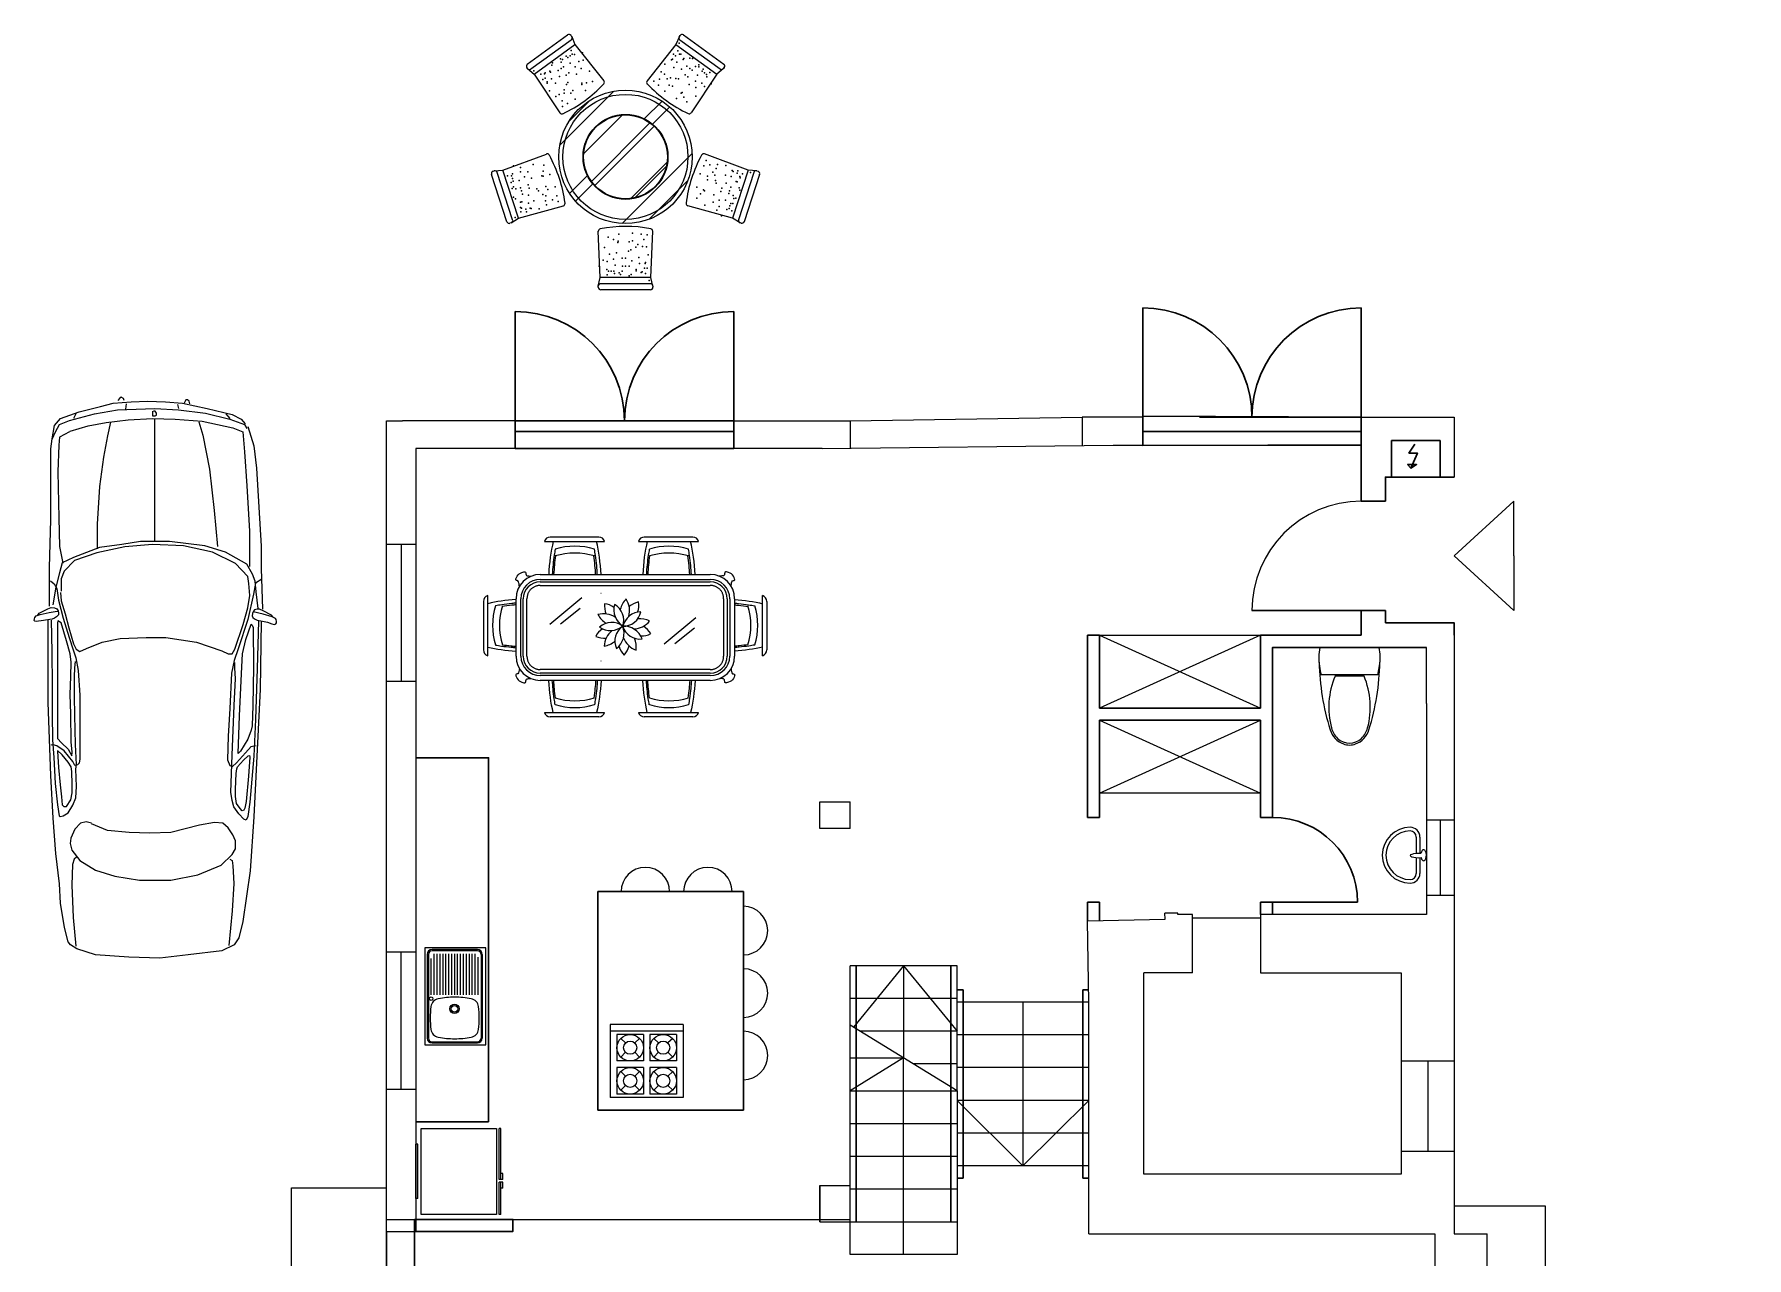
# Model space of a CAD drawing. Header units: millimetres. Extents: x -627 to 20370, y 1538 to 15679.
# Drawn here: x 1590 to 3001, y 7734 to 8742 of the extents above; entities that cross this region are included whole.
import ezdxf

# ---------------------------------------------------------------- set-up
doc = ezdxf.new("R2010")
doc.units = ezdxf.units.MM
doc.linetypes.add('ACAD_ISO03W100', pattern=[30, 12, -18])
doc.layers.add('blue', color=160, linetype='Continuous', lineweight=5)
doc.layers.add('new', color=3, linetype='Continuous', lineweight=30)
for name, color, linetype in [('F', 7, 'Continuous'), ('G', 4, 'Continuous'), ('Hidden', 5, 'Continuous'), ('LAYER2', 132, 'Continuous'), ('O', 4, 'Continuous'), ('家具', 7, 'Continuous')]:
    doc.layers.add(name, color=color, linetype=linetype)

# ---------------------------------------------------------------- blocks, each defined once
blk = doc.blocks.new('toilete')
at = {"linetype": 'Continuous'}
for p, q in [((24.5, 0), (-24.5, 0)), ((23.3, -22.5), (-23.3, -22.5)), ((-12, -23.5), (12, -23.5))]:
    blk.add_line(p, q, dxfattribs=at)
blk.add_lwpolyline([(23.3, -22.5), (24.5, -16.8), (25.2, -11.4), (25.2, -5.6), (24.5, 0)])
for start, end in [(170.5377, 187.7399), (187.7399, 195.822)]:
    blk.add_arc((26.2, -8.5), 51.5, start, end, dxfattribs=at)
for centre, radius, start, end in [((177.4, -7.8), 202.5, 181.2224, 197.2477), ((-177.4, -7.8), 202.5, 342.7523, 358.7776), ((49.8, -49.3), 66.9, 157.3737, 194.7786), ((-49.8, -49.3), 66.9, 345.2214, 22.6263), ((1.4, -62.5), 18.2, 197.2477, 249.5476), ((2.6, -61.7), 18.1, 194.7786, 226.8543), ((-1.4, -62.5), 18.2, 290.4524, 342.7523), ((-2.6, -61.7), 18.1, 313.1457, 345.2214), ((0, -64.5), 14.3, 226.8543, 313.1457), ((0, -66.1), 14.3, 249.5476, 290.4524)]:
    blk.add_arc(centre, radius, start, end)
blk = doc.blocks.new('Sulhan')
at = {"color": 6}
for p, q in [((0.21, 1.146), (0.706, 1.146)), ((0.658, 1.182), (0.258, 1.182)), ((0.985, 1.146), (1.481, 1.146)), ((1.433, 1.182), (1.033, 1.182)), ((0.176, 0.874), (1.577, 0.874)), ((0.176, 0.814), (1.577, 0.814)), ((0.676, 0.721), (0.678, 0.721)), ((-0.293, 0.652), (-0.293, 0.252)), ((-0.257, 0.204), (-0.257, 0.7)), ((-0.024, 0.201), (-0.024, 0.674)), ((0.036, 0.201), (0.036, 0.674)), ((1.717, 0.674), (1.717, 0.201)), ((1.777, 0.674), (1.777, 0.201)), ((2.007, 0.204), (2.007, 0.7)), ((2.043, 0.652), (2.043, 0.252)), ((0.676, 0.162), (0.678, 0.162)), ((1.577, 0.061), (0.176, 0.061)), ((1.577, 0.001), (0.176, 0.001)), ((0.21, -0.262), (0.706, -0.262)), ((0.985, -0.262), (1.481, -0.262)), ((0.658, -0.299), (0.258, -0.299)), ((1.433, -0.299), (1.033, -0.299))]:
    blk.add_line(p, q, dxfattribs=at)
at = {"color": 252}
for p, q in [((0.176, 0.834), (1.577, 0.834)), ((0.016, 0.201), (0.016, 0.674)), ((0.517, 0.681), (0.256, 0.463)), ((0.505, 0.595), (0.342, 0.466)), ((1.737, 0.674), (1.737, 0.201)), ((1.459, 0.518), (1.198, 0.301)), ((1.447, 0.432), (1.284, 0.304)), ((1.577, 0.041), (0.176, 0.041))]:
    blk.add_line(p, q, dxfattribs=at)
at = {"color": 252, "linetype": 'ACAD_ISO03W100'}
for p, q in [((0.176, 0.784), (1.577, 0.784)), ((0.066, 0.201), (0.066, 0.674)), ((1.687, 0.674), (1.687, 0.201)), ((1.577, 0.091), (0.176, 0.091))]:
    blk.add_line(p, q, dxfattribs=at)
at = {"color": 6}
for centre, radius, start, end in [((0.258, 1.132), 0.05, 90, 163.8086), ((0.658, 1.132), 0.05, 16.1914, 90), ((1.033, 1.132), 0.05, 90, 163.8086), ((1.433, 1.132), 0.05, 16.1914, 90), ((0.461, 0.564), 0.543, 72.7033, 107.2967), ((0.461, 0.508), 0.543, 72.7033, 107.2967), ((1.236, 0.564), 0.543, 72.7033, 107.2967), ((1.236, 0.508), 0.543, 72.7033, 107.2967), ((0.176, 0.674), 0.2, 90, 180), ((1.577, 0.674), 0.2, 0, 90), ((0.176, 0.674), 0.14, 90, 180), ((1.577, 0.674), 0.14, 0, 90), ((-0.243, 0.652), 0.05, 106.1914, 180), ((0.326, 0.455), 0.543, 162.7033, 197.2967), ((0.382, 0.455), 0.543, 162.7033, 197.2967), ((1.369, 0.455), 0.543, 342.7033, 17.2967), ((1.425, 0.455), 0.543, 342.7033, 17.2967), ((1.993, 0.652), 0.05, 0, 73.8086), ((-0.243, 0.252), 0.05, 180, 253.8086), ((0.176, 0.201), 0.2, 180, 270), ((0.176, 0.201), 0.14, 180, 270), ((1.577, 0.201), 0.14, 270, 0), ((1.577, 0.201), 0.2, 270, 0), ((1.993, 0.252), 0.05, 286.1914, 0), ((0.258, -0.249), 0.05, 196.1914, 270), ((0.461, 0.376), 0.543, 252.7033, 287.2967), ((0.461, 0.32), 0.543, 252.7033, 287.2967), ((0.658, -0.249), 0.05, 270, 343.8086), ((1.033, -0.249), 0.05, 196.1914, 270), ((1.236, 0.376), 0.543, 252.7033, 287.2967), ((1.236, 0.32), 0.543, 252.7033, 287.2967), ((1.433, -0.249), 0.05, 270, 343.8086)]:
    blk.add_arc(centre, radius, start, end, dxfattribs=at)
at = {"color": 252}
for centre, start, end in [((0.176, 0.674), 90, 180), ((1.577, 0.674), 0, 90), ((0.176, 0.201), 180, 270), ((1.577, 0.201), 270, 0)]:
    blk.add_arc(centre, 0.16, start, end, dxfattribs=at)
at = {"color": 252, "linetype": 'ACAD_ISO03W100'}
for centre, start, end in [((0.176, 0.674), 90, 180), ((1.577, 0.674), 0, 90), ((0.176, 0.201), 180, 270), ((1.577, 0.201), 270, 0)]:
    blk.add_arc(centre, 0.11, start, end, dxfattribs=at)
at = {"color": 0, "linetype": 'ByBlock'}
for centre, radius, start, end in [((0.938, 0.622), 0.233, 177.2105, 198.3514), ((0.691, 0.489), 0.145, 50.5086, 84.2476), ((0.941, 0.583), 0.159, 163.7761, 237.5159), ((0.717, 0.498), 0.147, 340.0447, 61.2473), ((1.018, 0.542), 0.188, 136.1301, 166.4931), ((0.86, 0.595), 0.147, 268.0447, 349.2473), ((1.01, 0.408), 0.159, 91.7761, 165.5159), ((0.739, 0.576), 0.173, 344.1324, 33.6013), ((1.046, 0.423), 0.233, 105.2105, 126.3514), ((0.843, 0.617), 0.145, 338.5086, 12.2476), ((0.766, 0.304), 0.145, 122.5086, 156.2476), ((0.698, 0.377), 0.173, 56.1324, 105.6013), ((0.817, 0.632), 0.188, 208.1301, 238.4931), ((0.765, 0.332), 0.147, 52.0447, 133.2473), ((0.754, 0.571), 0.159, 235.7761, 309.5159), ((0.938, 0.326), 0.147, 124.0447, 205.2473), ((0.707, 0.39), 0.159, 307.7761, 21.5159), ((0.865, 0.289), 0.159, 19.7761, 93.5159), ((0.997, 0.489), 0.147, 196.0447, 277.2473), ((0.941, 0.598), 0.173, 272.1324, 321.6013), ((0.995, 0.322), 0.188, 64.1301, 94.4931), ((0.891, 0.259), 0.233, 33.2105, 54.3514), ((0.716, 0.581), 0.233, 249.2105, 270.3514), ((0.875, 0.276), 0.173, 128.1324, 177.6013), ((0.669, 0.468), 0.188, 280.1301, 310.4932), ((1.025, 0.413), 0.173, 200.1324, 249.6013), ((0.686, 0.356), 0.233, 321.2105, 342.3514), ((0.779, 0.277), 0.188, 352.1301, 22.4932), ((1.013, 0.512), 0.145, 266.5086, 300.2476), ((0.965, 0.318), 0.145, 194.5086, 228.2476)]:
    blk.add_arc(centre, radius, start, end, dxfattribs=at)
at = {"color": 6}
for centre, major_axis, start_param, end_param in [((0.461, 0.783), (0, -0.632), 4.099527, 4.56758), ((0.461, 0.783), (0, -0.632), 7.99879, 8.466844), ((1.236, 0.783), (0, -0.632), 4.099527, 4.56758), ((1.236, 0.783), (0, -0.632), 7.99879, 8.466844), ((0.107, 0.455), (0.632, 0), 8.062748, 8.466844), ((0.107, 0.455), (0.632, 0), 4.099527, 4.503623)]:
    blk.add_ellipse(centre, major_axis=major_axis, ratio=0.345133, start_param=start_param, end_param=end_param, dxfattribs=at)
at = {"color": 6, "extrusion": (0, 0, -1)}
for centre, major_axis, start_param, end_param in [((1.644, 0.455), (0.632, 0), 4.923784, 5.325251), ((1.644, 0.455), (0.632, 0), 0.957934, 1.359402), ((0.461, 0.101), (0, 0.632), 4.099527, 4.553045), ((0.461, 0.101), (0, 0.632), 1.730141, 2.183659), ((1.236, 0.101), (0, 0.632), 4.099527, 4.553045), ((1.236, 0.101), (0, 0.632), 1.730141, 2.183659)]:
    blk.add_ellipse(centre, major_axis=major_axis, ratio=0.345133, start_param=start_param, end_param=end_param, dxfattribs=at)
at = {"color": 6}
for points, knots in [([(0.299, 1.082), (0.296, 1.066), (0.293, 1.05), (0.287, 1.008), (0.284, 0.981), (0.278, 0.928), (0.276, 0.901), (0.275, 0.874)], [4.2084563, 4.2084563, 4.2084563, 4.2084563, 4.2962292, 4.2962292, 4.433179, 4.433179, 4.5651263, 4.5651263, 4.5651263, 4.5651263]), ([(0.301, 1.027), (0.298, 1.003), (0.295, 0.979), (0.29, 0.928), (0.288, 0.901), (0.286, 0.874)], [4.3081151, 4.3081151, 4.3081151, 4.3081151, 4.433179, 4.433179, 4.5651263, 4.5651263, 4.5651263, 4.5651263]), ([(0.632, 0.874), (0.631, 0.899), (0.629, 0.923), (0.624, 0.975), (0.621, 1.002), (0.617, 1.028)], [8.0012444, 8.0012444, 8.0012444, 8.0012444, 8.1227425, 8.1227425, 8.2598231, 8.2598231, 8.2598231, 8.2598231]), ([(0.646, 0.874), (0.645, 0.899), (0.643, 0.923), (0.638, 0.976), (0.635, 1.004), (0.628, 1.049), (0.625, 1.066), (0.622, 1.082)], [8.0012444, 8.0012444, 8.0012444, 8.0012444, 8.1227425, 8.1227425, 8.2664644, 8.2664644, 8.3579144, 8.3579144, 8.3579144, 8.3579144]), ([(1.074, 1.082), (1.071, 1.066), (1.069, 1.05), (1.062, 1.008), (1.059, 0.981), (1.053, 0.928), (1.051, 0.901), (1.05, 0.874)], [4.2084563, 4.2084563, 4.2084563, 4.2084563, 4.2962292, 4.2962292, 4.433179, 4.433179, 4.5651263, 4.5651263, 4.5651263, 4.5651263]), ([(1.076, 1.027), (1.073, 1.003), (1.07, 0.979), (1.065, 0.928), (1.063, 0.901), (1.061, 0.874)], [4.3081151, 4.3081151, 4.3081151, 4.3081151, 4.433179, 4.433179, 4.5651263, 4.5651263, 4.5651263, 4.5651263]), ([(1.407, 0.874), (1.406, 0.899), (1.404, 0.923), (1.4, 0.975), (1.396, 1.002), (1.392, 1.028)], [8.0012444, 8.0012444, 8.0012444, 8.0012444, 8.1227425, 8.1227425, 8.2598231, 8.2598231, 8.2598231, 8.2598231]), ([(1.421, 0.874), (1.42, 0.899), (1.418, 0.923), (1.413, 0.976), (1.41, 1.004), (1.403, 1.049), (1.4, 1.066), (1.397, 1.082)], [8.0012444, 8.0012444, 8.0012444, 8.0012444, 8.1227425, 8.1227425, 8.2664644, 8.2664644, 8.3579144, 8.3579144, 8.3579144, 8.3579144]), ([(0.004, 0.776), (0.003, 0.785), (0.001, 0.8), (-0.004, 0.824), (-0.034, 0.822), (-0.012, 0.872), (0.012, 0.887), (0.056, 0.901), (0.057, 0.879), (0.062, 0.861), (0.084, 0.862), (0.097, 0.861), (0.102, 0.86)], [25.854151, 25.854151, 25.854151, 25.854151, 52.771329, 71.894905, 86.117928, 121.954734, 172.04851, 202.476174, 216.691855, 230.01003, 254.635643, 269.112988, 269.112988, 269.112988, 269.112988]), ([(1.748, 0.777), (1.749, 0.785), (1.751, 0.801), (1.756, 0.824), (1.786, 0.822), (1.764, 0.872), (1.74, 0.887), (1.696, 0.901), (1.695, 0.879), (1.69, 0.861), (1.668, 0.862), (1.655, 0.861), (1.65, 0.86)], [26.596612, 26.596612, 26.596612, 26.596612, 52.771329, 71.894905, 86.117928, 121.954734, 172.04851, 202.476174, 216.691855, 230.01003, 254.635643, 268.767944, 268.767944, 268.767944, 268.767944]), ([(-0.024, 0.638), (-0.035, 0.637), (-0.047, 0.636), (-0.087, 0.632), (-0.115, 0.629), (-0.159, 0.622), (-0.176, 0.619), (-0.193, 0.616)], [8.0663515, 8.0663515, 8.0663515, 8.0663515, 8.1227425, 8.1227425, 8.2664644, 8.2664644, 8.3579144, 8.3579144, 8.3579144, 8.3579144]), ([(-0.024, 0.624), (-0.035, 0.623), (-0.047, 0.622), (-0.085, 0.618), (-0.112, 0.615), (-0.138, 0.611)], [8.0663515, 8.0663515, 8.0663515, 8.0663515, 8.1227425, 8.1227425, 8.2598231, 8.2598231, 8.2598231, 8.2598231]), ([(1.777, 0.638), (1.787, 0.637), (1.798, 0.636), (1.838, 0.632), (1.866, 0.629), (1.91, 0.622), (1.927, 0.619), (1.943, 0.616)], [8.0690291, 8.0690291, 8.0690291, 8.0690291, 8.1227425, 8.1227425, 8.2664644, 8.2664644, 8.3579144, 8.3579144, 8.3579144, 8.3579144]), ([(1.777, 0.624), (1.787, 0.623), (1.798, 0.622), (1.836, 0.618), (1.863, 0.615), (1.889, 0.611)], [8.0690291, 8.0690291, 8.0690291, 8.0690291, 8.1227425, 8.1227425, 8.2598231, 8.2598231, 8.2598231, 8.2598231]), ([(-0.193, 0.293), (-0.177, 0.29), (-0.161, 0.287), (-0.118, 0.281), (-0.091, 0.278), (-0.051, 0.274), (-0.038, 0.272), (-0.024, 0.271)], [4.2084563, 4.2084563, 4.2084563, 4.2084563, 4.2962292, 4.2962292, 4.433179, 4.433179, 4.5000191, 4.5000191, 4.5000191, 4.5000191]), ([(-0.137, 0.295), (-0.114, 0.292), (-0.089, 0.289), (-0.051, 0.285), (-0.038, 0.284), (-0.024, 0.283)], [4.3081151, 4.3081151, 4.3081151, 4.3081151, 4.433179, 4.433179, 4.5000191, 4.5000191, 4.5000191, 4.5000191]), ([(1.888, 0.295), (1.864, 0.292), (1.84, 0.289), (1.802, 0.285), (1.789, 0.284), (1.777, 0.283)], [4.3081151, 4.3081151, 4.3081151, 4.3081151, 4.433179, 4.433179, 4.4973415, 4.4973415, 4.4973415, 4.4973415]), ([(1.943, 0.293), (1.928, 0.29), (1.911, 0.287), (1.869, 0.281), (1.842, 0.278), (1.802, 0.274), (1.789, 0.272), (1.777, 0.272)], [4.2084563, 4.2084563, 4.2084563, 4.2084563, 4.2962292, 4.2962292, 4.433179, 4.433179, 4.4973415, 4.4973415, 4.4973415, 4.4973415]), ([(0.004, 0.099), (0.003, 0.091), (0.001, 0.076), (-0.004, 0.054), (-0.034, 0.056), (-0.012, 0.005), (0.012, -0.01), (0.056, -0.024), (0.057, -0.001), (0.062, 0.017), (0.082, 0.015), (0.093, 0.017), (0.097, 0.017)], [28.55667, 28.55667, 28.55667, 28.55667, 52.771329, 71.894905, 86.117928, 121.954734, 172.04851, 202.476174, 216.691855, 230.01003, 254.635643, 263.792895, 263.792895, 263.792895, 263.792895]), ([(0.299, -0.199), (0.296, -0.183), (0.293, -0.166), (0.287, -0.124), (0.284, -0.097), (0.279, -0.047), (0.277, -0.023), (0.275, 0.001)], [4.2084563, 4.2084563, 4.2084563, 4.2084563, 4.2962292, 4.2962292, 4.433179, 4.433179, 4.5503345, 4.5503345, 4.5503345, 4.5503345]), ([(0.301, -0.143), (0.298, -0.119), (0.295, -0.095), (0.29, -0.047), (0.288, -0.023), (0.287, 0.001)], [4.3081151, 4.3081151, 4.3081151, 4.3081151, 4.433179, 4.433179, 4.5503345, 4.5503345, 4.5503345, 4.5503345]), ([(0.632, 0.001), (0.631, -0.021), (0.629, -0.043), (0.624, -0.091), (0.621, -0.118), (0.617, -0.144)], [8.0160361, 8.0160361, 8.0160361, 8.0160361, 8.1227425, 8.1227425, 8.2598231, 8.2598231, 8.2598231, 8.2598231]), ([(0.646, 0.001), (0.645, -0.021), (0.643, -0.043), (0.638, -0.093), (0.635, -0.121), (0.628, -0.165), (0.625, -0.182), (0.622, -0.199)], [8.0160361, 8.0160361, 8.0160361, 8.0160361, 8.1227425, 8.1227425, 8.2664644, 8.2664644, 8.3579144, 8.3579144, 8.3579144, 8.3579144]), ([(1.074, -0.199), (1.071, -0.183), (1.069, -0.166), (1.062, -0.124), (1.059, -0.097), (1.054, -0.047), (1.052, -0.023), (1.051, 0.001)], [4.2084563, 4.2084563, 4.2084563, 4.2084563, 4.2962292, 4.2962292, 4.433179, 4.433179, 4.5503345, 4.5503345, 4.5503345, 4.5503345]), ([(1.076, -0.143), (1.073, -0.119), (1.07, -0.095), (1.065, -0.047), (1.063, -0.023), (1.062, 0.001)], [4.3081151, 4.3081151, 4.3081151, 4.3081151, 4.433179, 4.433179, 4.5503345, 4.5503345, 4.5503345, 4.5503345]), ([(1.407, 0.001), (1.406, -0.021), (1.404, -0.043), (1.4, -0.091), (1.396, -0.118), (1.392, -0.144)], [8.0160361, 8.0160361, 8.0160361, 8.0160361, 8.1227425, 8.1227425, 8.2598231, 8.2598231, 8.2598231, 8.2598231]), ([(1.421, 0.001), (1.42, -0.021), (1.418, -0.043), (1.413, -0.093), (1.41, -0.121), (1.403, -0.165), (1.4, -0.182), (1.397, -0.199)], [8.0160361, 8.0160361, 8.0160361, 8.0160361, 8.1227425, 8.1227425, 8.2664644, 8.2664644, 8.3579144, 8.3579144, 8.3579144, 8.3579144]), ([(1.748, 0.099), (1.749, 0.091), (1.751, 0.076), (1.756, 0.054), (1.786, 0.056), (1.764, 0.005), (1.74, -0.01), (1.696, -0.024), (1.695, -0.001), (1.69, 0.017), (1.671, 0.015), (1.659, 0.017), (1.656, 0.017)], [29.290825, 29.290825, 29.290825, 29.290825, 52.771329, 71.894905, 86.117928, 121.954734, 172.04851, 202.476174, 216.691855, 230.01003, 254.635643, 263.419397, 263.419397, 263.419397, 263.419397])]:
    blk.add_open_spline(points, degree=3, knots=knots, dxfattribs=at)
blk = doc.blocks.new('sulhan1')
for p in [(-0.346, 0.848), (-0.6, 0.747), (-0.592, 0.767), (-0.527, 0.8), (-0.522, 0.771), (-0.522, 0.721), (-0.502, 0.735), (-0.482, 0.822), (-0.449, 0.823), (-0.448, 0.763), (-0.431, 0.837), (-0.342, 0.788), (0.396, 0.797), (0.407, 0.728), (0.454, 0.838), (0.483, 0.795), (0.514, 0.739), (0.538, 0.721), (0.539, 0.804), (0.558, 0.707), (0.561, 0.803), (0.585, 0.737), (0.612, 0.751), (0.647, 0.714), (-0.659, 0.676), (-0.638, 0.609), (-0.609, 0.691), (-0.569, 0.598), (-0.546, 0.704), (-0.482, 0.666), (-0.482, 0.666), (-0.477, 0.587), (-0.468, 0.604), (-0.459, 0.683), (-0.353, 0.599), (-0.351, 0.589), (-0.312, 0.601), (0.329, 0.672), (0.368, 0.584), (0.379, 0.643), (0.396, 0.575), (0.424, 0.637), (0.444, 0.634), (0.499, 0.667), (0.499, 0.667), (0.522, 0.65), (0.602, 0.664), (0.658, 0.684), (0.658, 0.571), (0.676, 0.671), (0.713, 0.594), (-0.539, 0.507), (-0.497, 0.545), (-0.443, 0.517), (-0.427, 0.54), (-0.406, 0.466), (-0.321, 0.539), (0.332, 0.533), (0.428, 0.474), (0.466, 0.518), (0.475, 0.523), (0.489, 0.485), (-0.916, -0.081), (-0.858, -0.096), (-0.67, -0.125), (0.754, -0.103), (0.894, -0.128), (-0.933, -0.218), (-0.931, -0.165), (-0.926, -0.268), (-0.924, -0.187), (-0.896, -0.272), (-0.867, -0.204), (-0.857, -0.264), (-0.794, -0.239), (-0.785, -0.266), (-0.785, -0.266), (-0.722, -0.272), (-0.681, -0.165), (-0.671, -0.166), (-0.648, -0.253), (-0.631, -0.276), (-0.614, -0.152), (-0.571, -0.256), (0.597, -0.258), (0.623, -0.149), (0.651, -0.28), (0.683, -0.168), (0.683, -0.196), (0.743, -0.159), (0.751, -0.204), (0.754, -0.224), (0.802, -0.266), (0.802, -0.266), (0.832, -0.16), (0.875, -0.259), (0.919, -0.212), (0.945, -0.263), (0.951, -0.17), (-0.915, -0.34), (-0.898, -0.353), (-0.849, -0.287), (-0.847, -0.379), (-0.84, -0.315), (-0.747, -0.37), (-0.708, -0.287), (-0.674, -0.318), (-0.651, -0.37), (0.626, -0.313), (0.658, -0.288), (0.793, -0.294), (0.832, -0.365), (0.859, -0.31), (0.866, -0.287), (0.868, -0.412), (0.893, -0.392), (0.896, -0.327), (0.917, -0.348), (0.951, -0.283), (-0.849, -0.432), (-0.778, -0.432), (0.761, -0.447), (0.799, -0.493), (0.861, -0.434), (-0.09, -0.69), (-0.052, -0.704), (-0.047, -0.645), (0.065, -0.636), (0.065, -0.699), (-0.056, -0.713), (-0.02, -0.843), (0.009, -0.843), (0.009, -0.843), (0.034, -0.784), (0.038, -0.708), (0.052, -0.775), (0.092, -0.753), (0.119, -0.838), (0.149, -0.747), (-0.208, -0.91), (-0.176, -0.859), (-0.133, -0.951), (-0.11, -0.951), (-0.083, -0.969), (-0.076, -0.901), (-0.034, -0.978), (-0.02, -0.951), (-0.016, -0.91), (0.009, -0.91), (0.038, -0.91), (0.056, -0.978), (0.097, -0.937), (0.146, -0.955), (0.169, -0.888), (0.038, -0.989)]:
    blk.add_point(p)
at = {"layer": 'F'}
for p, q in [((-0.801, 0.757), (-0.469, 0.998)), ((-0.441, 0.993), (-0.435, 0.985)), ((0.452, 0.985), (0.458, 0.993)), ((0.486, 0.998), (0.818, 0.757)), ((-0.771, 0.716), (-0.44, 0.957)), ((-0.745, 0.674), (-0.408, 0.919)), ((-0.435, 0.985), (-0.408, 0.919)), ((-0.408, 0.919), (-0.17, 0.619)), ((0.424, 0.919), (0.187, 0.618)), ((0.452, 0.985), (0.424, 0.919)), ((0.424, 0.919), (0.762, 0.674)), ((0.457, 0.957), (0.788, 0.716)), ((-0.799, 0.721), (-0.805, 0.729)), ((-0.799, 0.721), (-0.745, 0.674)), ((0.816, 0.721), (0.762, 0.674)), ((0.822, 0.729), (0.816, 0.721)), ((-0.745, 0.674), (-0.533, 0.355)), ((0.762, 0.674), (0.55, 0.356)), ((-1.002, -0.118), (-0.644, 0.015)), ((1.019, -0.117), (0.66, 0.016)), ((-1.083, -0.127), (-1.074, -0.124)), ((-1.074, -0.124), (-1.002, -0.118)), ((-0.922, -0.526), (-1.048, -0.136)), ((-0.873, -0.514), (-1.002, -0.118)), ((1.019, -0.117), (0.89, -0.514)), ((1.065, -0.136), (0.939, -0.526)), ((1.091, -0.123), (1.019, -0.117)), ((1.091, -0.123), (1.1, -0.127)), ((-0.969, -0.542), (-1.096, -0.152)), ((1.113, -0.152), (0.986, -0.542)), ((-0.873, -0.514), (-0.504, -0.411)), ((0.89, -0.514), (0.522, -0.411)), ((-0.935, -0.552), (-0.944, -0.555)), ((-0.935, -0.552), (-0.873, -0.514)), ((0.952, -0.551), (0.89, -0.514)), ((0.961, -0.554), (0.952, -0.551)), ((-0.2, -1.003), (-0.216, -0.621)), ((0.217, -1.003), (0.233, -0.62)), ((-0.216, -1.073), (-0.2, -1.003)), ((-0.216, -1.083), (-0.216, -1.073)), ((0.217, -1.003), (-0.2, -1.003)), ((0.214, -1.053), (-0.196, -1.053)), ((0.214, -1.103), (-0.196, -1.103)), ((0.234, -1.073), (0.217, -1.003)), ((0.234, -1.073), (0.234, -1.083))]:
    blk.add_line(p, q, dxfattribs=at)
blk.add_circle((0.008, -0.008), 0.55, dxfattribs=at)
for centre, radius, start, end in [((-0.457, 0.981), 0.02, 36, 126), ((0.474, 0.981), 0.02, 54, 144), ((-0.452, 0.973), 0.02, 306, 36), ((0.468, 0.973), 0.02, 144, 234), ((-0.789, 0.74), 0.02, 126, 216), ((-0.783, 0.732), 0.02, 216, 306), ((0.8, 0.732), 0.02, 234, 324), ((0.806, 0.74), 0.02, 324, 54), ((-0.997, 1.371), 1.135, 295.5839, 316.6928), ((-0.186, 0.607), 0.02, 316.6928, 38.5448), ((0.202, 0.606), 0.02, 141.4552, 223.5839), ((1.01, 1.375), 1.135, 223.5839, 244.6928), ((-0.516, 0.366), 0.02, 213.4552, 295.5839), ((0.533, 0.367), 0.02, 244.6928, 326.5448), ((-0.637, -0.003), 0.02, 28.6928, 110.5448), ((-1.615, -0.539), 1.135, 7.5839, 28.6928), ((1.633, -0.534), 1.135, 151.5839, 172.6928), ((0.653, -0.003), 0.02, 69.4552, 151.5839), ((-1.077, -0.146), 0.02, 108, 198), ((-1.067, -0.143), 0.02, 18, 108), ((1.084, -0.142), 0.02, 72, 162), ((1.094, -0.146), 0.02, 342, 72), ((-0.51, -0.392), 0.02, 285.4552, 7.5839), ((0.527, -0.392), 0.02, 172.6928, 254.5448), ((-0.95, -0.536), 0.02, 198, 288), ((-0.941, -0.532), 0.02, 288, 18), ((0.958, -0.532), 0.02, 162, 252), ((0.967, -0.535), 0.02, 252, 342), ((-0.196, -0.621), 0.02, 100.6928, 182.5448), ((0.011, -1.716), 1.135, 79.5839, 100.6928), ((0.213, -0.62), 0.02, 357.4552, 79.5839), ((-0.196, -1.073), 0.02, 90, 180), ((-0.196, -1.083), 0.02, 180, 270), ((0.214, -1.073), 0.02, 0, 90), ((0.214, -1.083), 0.02, 270, 0)]:
    blk.add_arc(centre, radius, start, end, dxfattribs=at)
for p in [(-0.439, 0.867), (0.44, 0.865), (0.45, 0.93), (-0.512, 0.795), (-0.468, 0.81), (-0.412, 0.834), (-0.406, 0.733), (-0.376, 0.777), (-0.357, 0.719), (0.332, 0.755), (0.387, 0.792), (0.403, 0.838), (0.421, 0.823), (0.432, 0.771), (0.463, 0.837), (0.47, 0.715), (0.488, 0.802), (0.612, 0.735), (-0.748, 0.701), (-0.689, 0.672), (-0.674, 0.628), (-0.655, 0.685), (-0.655, 0.64), (-0.636, 0.599), (-0.614, 0.698), (-0.601, 0.635), (-0.537, 0.654), (-0.396, 0.673), (-0.288, 0.697), (-0.265, 0.612), (0.241, 0.615), (0.279, 0.582), (0.287, 0.632), (0.303, 0.692), (0.351, 0.635), (0.532, 0.587), (0.586, 0.615), (0.636, 0.6), (0.64, 0.697), (0.679, 0.652), (0.703, 0.688), (-0.617, 0.535), (-0.567, 0.488), (-0.514, 0.454), (-0.498, 0.516), (-0.47, 0.431), (0.514, 0.444), (0.587, 0.563), (0.588, 0.492), (-0.512, 0.406), (-0.857, -0.132), (-0.796, -0.131), (-0.754, -0.072), (-0.666, -0.077), (0.654, -0.083), (0.673, -0.037), (0.703, -0.075), (0.727, -0.135), (0.766, -0.072), (0.834, -0.08), (0.887, -0.121), (0.935, -0.122), (1.038, -0.138), (-0.963, -0.163), (-0.923, -0.148), (-0.917, -0.208), (-0.916, -0.255), (-0.825, -0.173), (-0.765, -0.183), (0.839, -0.224), (0.88, -0.171), (0.927, -0.143), (0.927, -0.214), (0.953, -0.18), (0.972, -0.149), (-0.856, -0.382), (-0.792, -0.39), (-0.79, -0.323), (-0.647, -0.328), (-0.642, -0.402), (-0.593, -0.363), (-0.557, -0.328), (-0.546, -0.376), (0.595, -0.349), (0.663, -0.405), (0.731, -0.382), (0.737, -0.322), (0.779, -0.365), (0.781, -0.417), (0.875, -0.391), (0.901, -0.352), (-0.9, -0.509), (-0.856, -0.425), (-0.854, -0.462), (-0.814, -0.439), (-0.808, -0.461), (-0.768, -0.434), (-0.702, -0.436), (0.844, -0.442), (0.885, -0.454), (-0.135, -0.671), (0.137, -0.645), (0.16, -0.69), (0.187, -0.65), (-0.166, -0.754), (-0.124, -0.811), (-0.065, -0.798), (0.11, -0.73), (0.182, -0.748), (0.196, -0.816), (-0.146, -0.937), (-0.144, -0.98), (-0.142, -0.87), (-0.092, -0.852), (-0.088, -0.951), (-0.043, -0.964), (0.061, -0.865), (0.097, -0.946), (0.124, -0.888), (0.137, -0.96), (0.164, -0.924), (0.173, -0.879), (0.173, -0.969), (0.187, -0.925), (0.203, -1.027)]:
    blk.add_point(p, dxfattribs=at)
at = {"layer": 'G'}
for p, q in [((-0.533, 0.088), (-0.088, 0.533)), ((-0.456, 0.286), (-0.286, 0.456)), ((0.162, 0.306), (0.309, 0.452)), ((-0.335, 0.02), (-0.02, 0.335)), ((0.231, 0.262), (0.373, 0.403)), ((-0.272, -0.21), (0.21, 0.272)), ((-0.244, -0.244), (0.244, 0.244)), ((-0.02, -0.558), (0.558, 0.02)), ((0.051, -0.351), (0.351, -0.051)), ((0.084, -0.345), (0.345, -0.084)), ((-0.452, -0.309), (-0.306, -0.162)), ((-0.403, -0.373), (-0.262, -0.231)), ((0.204, -0.522), (0.522, -0.204))]:
    blk.add_line(p, q, dxfattribs=at)
for radius in [0.35, 0.345]:
    blk.add_circle((0.008, -0.008), radius, dxfattribs=at)
at = {"layer": 'O'}
blk.add_circle((0.008, -0.008), 0.515, dxfattribs=at)
blk = doc.blocks.new('kior')
at = {"layer": 'LAYER2', "color": 5}
for p, q in [((-0.15, 0.28), (-0.014, 0.28)), ((0.02, 0.28), (0.15, 0.28))]:
    blk.add_line(p, q, dxfattribs=at)
for centre, radius, start, end in [((-0.15, 0.23), 0.05, 90, 180), ((0, 0.23), 0.2, 180, 0), ((0.15, 0.23), 0.05, 0, 90)]:
    blk.add_arc(centre, radius, start, end, dxfattribs=at)
at = {"layer": '家具', "color": 5}
for p, q in [((-0.15, 0.31), (-0.014, 0.31)), ((0.02, 0.31), (0.15, 0.31))]:
    blk.add_line(p, q, dxfattribs=at)
for centre, radius, start, end in [((-0.15, 0.23), 0.08, 90, 180), ((0.15, 0.23), 0.08, 0, 90), ((0, 0.23), 0.23, 180, 0)]:
    blk.add_arc(centre, radius, start, end, dxfattribs=at)
for centre, major_axis, ratio, start_param, end_param in [((0, 0.34), (-0.0456, 0), 0.503122, 2.013147, 7.555401), ((0.003, 0.298), (0, -0.0676), 0.25596, 4.408868, 8.176048)]:
    blk.add_ellipse(centre, major_axis=major_axis, ratio=ratio, start_param=start_param, end_param=end_param, dxfattribs=at)
blk = doc.blocks.new('CHDE03PL')
at = {"color": 0, "linetype": 'ByBlock'}
for points in [[(-1.759, 0.978), (-1.743, 0.967), (-1.728, 0.935), (-1.709, 0.896), (-1.696, 0.867), (-1.699, 0.84), (-1.708, 0.822), (-1.725, 0.811), (-1.744, 0.807), (-1.758, 0.809), (-1.773, 0.824), (-1.786, 0.84), (-1.793, 0.859), (-1.795, 0.878), (-1.803, 0.931), (-1.812, 0.993), (-1.809, 1.003), (-1.803, 1.007), (-1.791, 1.006), (-1.779, 1.004), (-1.766, 0.993), (-1.762, 0.983), (-1.754, 0.958), (-1.739, 0.886), (-1.729, 0.835), (-1.728, 0.812)], [(-1.811, -0.863), (-2.371, -0.853), (-3.423, -0.802), (-3.866, -0.771), (-4.284, -0.71), (-4.418, -0.679), (-4.476, -0.639), (-4.526, -0.537), (-4.56, -0.261), (-4.585, -0.027), (-4.577, 0.229), (-4.56, 0.504), (-4.51, 0.657), (-4.476, 0.708), (-4.451, 0.729), (-4.334, 0.759), (-4.134, 0.79), (-3.975, 0.8), (-3.724, 0.831), (-3.432, 0.851), (-3.081, 0.871), (-2.479, 0.892), (-1.936, 0.892), (-1.802, 0.892)], [(-1.801, 0.869), (-2.061, 0.864), (-2.336, 0.86), (-2.575, 0.86), (-2.786, 0.856), (-2.932, 0.847), (-3.147, 0.834), (-3.322, 0.816), (-3.414, 0.803), (-3.418, 0.795), (-3.414, 0.769), (-3.39, 0.729), (-3.325, 0.69), (-3.265, 0.664), (-3.172, 0.66), (-3.029, 0.664), (-2.99, 0.66), (-2.825, 0.668), (-2.583, 0.673), (-2.429, 0.677), (-2.268, 0.677), (-2.193, 0.673), (-2.143, 0.668)], [(-1.476, 0.873), (-1.501, 0.843), (-1.54, 0.821), (-1.636, 0.808), (-1.786, 0.769), (-1.943, 0.721), (-2.047, 0.686), (-2.111, 0.664), (-2.215, 0.646), (-2.418, 0.633), (-2.768, 0.633), (-2.943, 0.633), (-2.979, 0.638), (-2.993, 0.651), (-3, 0.673), (-2.965, 0.69), (-2.879, 0.76), (-2.836, 0.821), (-2.829, 0.851), (-2.832, 0.869)], [(-1.706, -0.837), (-1.568, -0.822), (-1.48, -0.814), (-1.423, -0.791), (-1.341, -0.745), (-1.241, -0.568), (-1.19, -0.399), (-1.152, -0.107), (-1.152, 0.132), (-1.177, 0.285), (-1.203, 0.47), (-1.285, 0.685), (-1.329, 0.777), (-1.41, 0.8), (-1.53, 0.831), (-1.675, 0.854)], [(-1.685, 0.882), (-1.368, 0.882), (-0.975, 0.871), (-0.499, 0.871), (-0.39, 0.871), (-0.307, 0.861), (-0.198, 0.841), (-0.14, 0.79), (-0.085, 0.638), (-0.041, 0.463), (-0.014, 0.356), (-0.003, 0.208), (0.003, 0.074), (-0.003, -0.074), (-0.014, -0.215), (-0.058, -0.416), (-0.107, -0.624), (-0.146, -0.698), (-0.184, -0.731)], [(-0.31, 0.859), (-0.25, 0.832), (-0.19, 0.799), (-0.157, 0.718), (-0.101, 0.51), (-0.069, 0.322), (-0.058, 0.013), (-0.069, -0.181), (-0.096, -0.403), (-0.146, -0.604), (-0.19, -0.725), (-0.223, -0.745)], [(-3.474, 0.535), (-3.464, 0.581), (-3.474, 0.627), (-3.523, 0.673), (-3.598, 0.706), (-3.641, 0.712), (-3.695, 0.699), (-3.781, 0.633), (-3.862, 0.502), (-3.911, 0.344), (-3.943, 0.14), (-3.943, -0.117), (-3.9, -0.341), (-3.819, -0.532), (-3.733, -0.624), (-3.684, -0.65), (-3.62, -0.65), (-3.571, -0.63), (-3.512, -0.591), (-3.474, -0.545), (-3.469, -0.479), (-3.49, -0.354), (-3.55, -0.117), (-3.555, 0.054), (-3.55, 0.225), (-3.534, 0.403), (-3.48, 0.535)], [(-2.882, 0.816), (-3.015, 0.808), (-3.157, 0.795), (-3.257, 0.782), (-3.322, 0.777), (-3.336, 0.764), (-3.336, 0.742), (-3.282, 0.707), (-3.225, 0.694), (-3.154, 0.694), (-3.047, 0.699), (-3.011, 0.703), (-2.972, 0.729), (-2.911, 0.777), (-2.875, 0.816)], [(-2.775, 0.816), (-2.811, 0.782), (-2.865, 0.729), (-2.918, 0.699), (-2.89, 0.694), (-2.804, 0.703), (-2.572, 0.707), (-2.415, 0.712), (-2.265, 0.707), (-2.147, 0.703), (-2.079, 0.712), (-1.972, 0.742), (-1.822, 0.786), (-1.808, 0.812), (-1.822, 0.816), (-1.883, 0.816), (-2.083, 0.816), (-2.44, 0.816), (-2.679, 0.816), (-2.775, 0.816)], [(-1.574, 0.792), (-1.643, 0.785), (-1.75, 0.754), (-1.864, 0.723), (-1.996, 0.685), (-2.04, 0.662), (-2.059, 0.631), (-2.034, 0.577), (-1.983, 0.447), (-1.952, 0.301), (-1.945, 0.085), (-1.945, -0.076), (-1.983, -0.33), (-2.053, -0.537), (-2.078, -0.591), (-2.078, -0.622), (-2.04, -0.645), (-1.838, -0.714), (-1.7, -0.752), (-1.599, -0.768), (-1.499, -0.76), (-1.442, -0.752), (-1.335, -0.652), (-1.241, -0.46), (-1.19, -0.222), (-1.177, 0.032), (-1.196, 0.262), (-1.247, 0.493), (-1.31, 0.677), (-1.398, 0.762), (-1.461, 0.785), (-1.53, 0.785), (-1.562, 0.785)], [(-0.245, 0.711), (-0.201, 0.564), (-0.173, 0.416), (-0.151, 0.235), (-0.14, 0.034), (-0.146, -0.154), (-0.162, -0.376), (-0.217, -0.63), (-0.25, -0.711), (-0.415, -0.725), (-0.695, -0.745), (-1.069, -0.765), (-1.294, -0.765), (-1.36, -0.765)], [(-0.25, 0.718), (-0.294, 0.799), (-0.36, 0.805), (-0.58, 0.812), (-0.959, 0.805), (-1.195, 0.799), (-1.332, 0.772)], [(-3.755, 0.66), (-3.771, 0.679), (-3.814, 0.693), (-3.986, 0.699), (-4.25, 0.686), (-4.487, 0.666)], [(-0.101, 0.664), (-0.14, 0.685)], [(-0.169, 0.378), (-0.282, 0.404), (-0.459, 0.436), (-0.7, 0.469), (-1.01, 0.489), (-1.214, 0.489)], [(0.008, 0.266), (0.024, 0.272), (0.035, 0.292), (0.024, 0.306), (0.008, 0.319)], [(-0.019, 0.249), (-0.063, 0.255)], [(-0.148, 0.018), (-1.144, 0.018)], [(-0.079, 0.032), (-0.107, 0.032), (-0.118, 0.032), (-0.118, 0.012), (-0.112, -0.001), (-0.096, -0.001), (-0.079, 0.012), (-0.079, 0.025)], [(-0.025, -0.174), (-0.058, -0.181)], [(-0.019, -0.275), (0.003, -0.268), (0.014, -0.255), (0.014, -0.241), (0.003, -0.235), (-0.014, -0.228)], [(-0.168, -0.349), (-0.277, -0.382), (-0.558, -0.436), (-0.898, -0.476), (-1.195, -0.503)], [(-3.771, -0.604), (-3.781, -0.624), (-3.825, -0.63), (-3.97, -0.637), (-4.196, -0.624), (-4.482, -0.597)], [(-1.81, -0.839), (-2.2, -0.83), (-2.619, -0.816), (-2.921, -0.803), (-3.302, -0.77), (-3.419, -0.752), (-3.45, -0.738), (-3.442, -0.719), (-3.397, -0.678), (-3.34, -0.637), (-3.287, -0.623), (-3.219, -0.613), (-2.913, -0.623), (-2.505, -0.641), (-2.283, -0.65), (-2.196, -0.646), (-2.15, -0.646)], [(-1.463, -0.867), (-1.497, -0.816), (-1.587, -0.798), (-1.795, -0.752), (-2.037, -0.673), (-2.135, -0.641), (-2.237, -0.618), (-2.528, -0.604), (-2.758, -0.59), (-2.951, -0.586), (-3, -0.604), (-3.008, -0.627), (-2.977, -0.66), (-2.894, -0.733), (-2.841, -0.779), (-2.838, -0.803), (-2.834, -0.821)], [(-0.101, -0.57), (-0.14, -0.604)], [(-1.774, -0.957), (-1.761, -0.947), (-1.724, -0.878), (-1.711, -0.849), (-1.712, -0.83), (-1.717, -0.808), (-1.727, -0.798), (-1.747, -0.791), (-1.766, -0.788), (-1.779, -0.794), (-1.789, -0.808), (-1.801, -0.83), (-1.808, -0.86), (-1.811, -0.886), (-1.817, -0.914), (-1.831, -0.949), (-1.836, -0.973), (-1.831, -0.983), (-1.824, -0.988), (-1.813, -0.988), (-1.795, -0.986), (-1.788, -0.98), (-1.773, -0.952), (-1.753, -0.88), (-1.734, -0.796)], [(-0.207, -0.751), (-0.365, -0.802), (-0.549, -0.823), (-1.192, -0.863), (-1.376, -0.863), (-1.71, -0.874)]]:
    blk.add_lwpolyline(points, dxfattribs=at)
for points in [[(-3.011, -0.668), (-2.955, -0.716), (-2.919, -0.754), (-2.915, -0.766), (-2.929, -0.77), (-3.086, -0.758), (-3.296, -0.738), (-3.351, -0.728), (-3.368, -0.718), (-3.371, -0.706), (-3.353, -0.69), (-3.312, -0.658), (-3.255, -0.652), (-3.195, -0.65), (-3.065, -0.656), (-3.027, -0.662)], [(-2.9, -0.674), (-2.59, -0.684), (-2.358, -0.694), (-2.185, -0.702), (-2.079, -0.709), (-1.961, -0.737), (-1.835, -0.779), (-1.843, -0.789), (-1.861, -0.796), (-2.188, -0.8), (-2.504, -0.793), (-2.671, -0.789), (-2.708, -0.779), (-2.782, -0.751), (-2.88, -0.691)]]:
    blk.add_lwpolyline(points, close=True, dxfattribs=at)
blk = doc.blocks.new('Muko07pl')
at = {"color": 0, "linetype": 'ByBlock'}
for p, q in [((-0.224, 0), (0.224, 0)), ((-0.224, -0.016), (-0.224, 0)), ((0.224, -0.016), (0.224, 0)), ((-0.354, -0.044), (0.354, -0.044)), ((-0.354, -0.664), (-0.354, -0.044)), ((-0.224, -0.018), (0.224, -0.018)), ((0.354, -0.044), (0.354, -0.664)), ((0.354, -0.664), (-0.354, -0.664)), ((-0.354, -0.686), (-0.089, -0.686)), ((-0.354, -0.702), (-0.354, -0.686)), ((-0.354, -0.702), (-0.089, -0.702)), ((-0.138, -0.702), (-0.089, -0.702)), ((-0.138, -0.717), (-0.138, -0.702)), ((-0.089, -0.702), (-0.089, -0.686)), ((-0.089, -0.717), (-0.089, -0.702)), ((-0.066, -0.686), (0.354, -0.686)), ((-0.066, -0.702), (-0.066, -0.686)), ((-0.066, -0.717), (-0.066, -0.702)), ((-0.066, -0.702), (-0.017, -0.702)), ((-0.066, -0.702), (0.354, -0.702)), ((-0.017, -0.717), (-0.017, -0.702)), ((0.354, -0.702), (0.354, -0.686)), ((-0.138, -0.717), (-0.089, -0.717)), ((-0.066, -0.717), (-0.017, -0.717))]:
    blk.add_line(p, q, dxfattribs=at)
blk = doc.blocks.new('Muko01pl')
at = {"color": 0, "linetype": 'ByBlock'}
for p, q in [((0.3, 0), (-0.3, 0)), ((-0.3, 0), (-0.3, -0.6)), ((0.3, 0), (0.3, -0.6)), ((0.3, -0.055), (-0.3, -0.055)), ((-0.027, -0.082), (-0.245, -0.082)), ((-0.245, -0.082), (-0.245, -0.3)), ((-0.214, -0.114), (-0.175, -0.152)), ((-0.059, -0.114), (-0.098, -0.152)), ((-0.027, -0.082), (-0.027, -0.3)), ((0.027, -0.082), (0.027, -0.3)), ((0.245, -0.082), (0.027, -0.082)), ((0.059, -0.114), (0.098, -0.152)), ((0.214, -0.114), (0.175, -0.152)), ((0.245, -0.082), (0.245, -0.3)), ((-0.175, -0.229), (-0.214, -0.268)), ((-0.098, -0.229), (-0.059, -0.268)), ((0.098, -0.229), (0.059, -0.268)), ((0.175, -0.229), (0.214, -0.268)), ((-0.027, -0.3), (-0.245, -0.3)), ((-0.245, -0.355), (-0.245, -0.573)), ((-0.027, -0.355), (-0.245, -0.355)), ((-0.214, -0.386), (-0.175, -0.425)), ((-0.059, -0.386), (-0.098, -0.425)), ((-0.027, -0.355), (-0.027, -0.573)), ((0.245, -0.3), (0.027, -0.3)), ((0.027, -0.355), (0.027, -0.573)), ((0.245, -0.355), (0.027, -0.355)), ((0.059, -0.386), (0.098, -0.425)), ((0.214, -0.386), (0.175, -0.425)), ((0.245, -0.355), (0.245, -0.573)), ((-0.175, -0.502), (-0.214, -0.541)), ((-0.098, -0.502), (-0.059, -0.541)), ((0.098, -0.502), (0.059, -0.541)), ((0.175, -0.502), (0.214, -0.541)), ((0.3, -0.6), (-0.3, -0.6)), ((-0.027, -0.573), (-0.245, -0.573)), ((0.245, -0.573), (0.027, -0.573))]:
    blk.add_line(p, q, dxfattribs=at)
for centre, radius in [((-0.136, -0.191), 0.109), ((-0.136, -0.191), 0.0545), ((0.136, -0.191), 0.109), ((0.136, -0.191), 0.0545), ((-0.136, -0.464), 0.109), ((-0.136, -0.464), 0.0545), ((0.136, -0.464), 0.109), ((0.136, -0.464), 0.0545)]:
    blk.add_circle(centre, radius, dxfattribs=at)
blk = doc.blocks.new('Tarja-p01')
for p, q in [((0.4, 0), (-0.4, 0)), ((-0.4, 0), (-0.4, -0.5)), ((0.4, -0.5), (0.4, 0)), ((-0.385, -0.058), (-0.385, -0.432)), ((-0.375, -0.058), (-0.375, -0.432)), ((0.345, -0.018), (-0.345, -0.018)), ((0.345, -0.028), (-0.345, -0.028)), ((0.012, -0.052), (0.31, -0.052)), ((0.012, -0.076), (0.35, -0.076)), ((0.012, -0.1), (0.35, -0.1)), ((0.012, -0.124), (0.35, -0.124)), ((0.375, -0.432), (0.375, -0.058)), ((0.385, -0.432), (0.385, -0.058)), ((0.012, -0.149), (0.35, -0.149)), ((0.012, -0.173), (0.35, -0.173)), ((0.012, -0.197), (0.35, -0.197)), ((0.012, -0.221), (0.35, -0.221)), ((0.012, -0.245), (0.35, -0.245)), ((0.012, -0.269), (0.35, -0.269)), ((0.012, -0.293), (0.35, -0.293)), ((0.012, -0.317), (0.35, -0.317)), ((0.012, -0.341), (0.35, -0.341)), ((0.012, -0.366), (0.35, -0.366)), ((0.012, -0.39), (0.35, -0.39)), ((0.012, -0.414), (0.35, -0.414)), ((-0.4, -0.5), (0.4, -0.5)), ((0.345, -0.462), (-0.345, -0.462)), ((0.345, -0.472), (-0.345, -0.472)), ((0.012, -0.438), (0.322, -0.438))]:
    blk.add_line(p, q)
for centre, radius in [((-0.02, -0.051), 0.0141), ((-0.103, -0.243), 0.038), ((-0.103, -0.243), 0.0275)]:
    blk.add_circle(centre, radius)
for centre, radius, start, end in [((-0.345, -0.058), 0.04, 90, 180), ((-0.345, -0.058), 0.03, 90, 180), ((0.4, -0.245), 0.75, 169.6188, 180), ((-0.264, -0.123), 0.075, 97.23, 169.6188), ((-0.179, -0.793), 0.75, 90, 97.23), ((-0.179, -0.793), 0.75, 82.77, 90), ((-0.094, -0.123), 0.075, 10.3812, 82.77), ((-0.758, -0.245), 0.75, 0, 10.3812), ((0.345, -0.058), 0.04, 0, 90), ((0.345, -0.058), 0.03, 0, 90), ((0.4, -0.245), 0.75, 180, 190.3812), ((-0.758, -0.245), 0.75, 349.6188, 0), ((-0.264, -0.367), 0.075, 190.3812, 262.77), ((-0.094, -0.367), 0.075, 277.23, 349.6188), ((-0.345, -0.432), 0.04, 180, 270), ((-0.345, -0.432), 0.03, 180, 270), ((-0.179, 0.303), 0.75, 262.77, 270), ((-0.179, 0.303), 0.75, 270, 277.23), ((0.345, -0.432), 0.04, 270, 0), ((0.345, -0.432), 0.03, 270, 0)]:
    blk.add_arc(centre, radius, start, end)

msp = doc.modelspace()

# ---------------------------------------------------------------- linework, layer by layer
for p, q in [((2502.9, 8426.8), (2452.9, 8426.8)), ((2452.9, 8426.8), (2452.9, 8403.5)), ((2549.6, 8426.8), (2662.6, 8426.8)), ((2035.9, 8423.9), (1892.9, 8423.9)), ((2148.9, 8423.9), (2238.9, 8423.9)), ((2035.9, 8400.9), (1903.9, 8400.9)), ((1903.9, 8400.9), (1903.9, 7985.9)), ((2238.9, 8400.9), (2148.9, 8400.9)), ((2478.6, 8403.8), (2502.9, 8403.8)), ((2606.1, 8403.8), (2662.6, 8403.8)), ((1903.9, 8321.9), (1879.9, 8321.9)), ((2736.6, 8190.8), (2736.6, 8237.1)), ((2736.6, 8190.8), (2736.6, 8017.1)), ((2261.9, 8087.9), (2261.9, 8109.9)), ((2261.9, 8087.9), (2236.9, 8087.9)), ((2521.3, 8013.1), (2521.2, 8018.1)), ((2736.6, 8017.1), (2599.9, 8017.1)), ((2599.9, 8017.1), (2599.9, 7969.1)), ((2457.3, 8011.8), (2521.3, 8013.1)), ((2458.6, 7944.9), (2457.3, 8011.8)), ((1903.9, 7985.9), (1903.9, 7872.9)), ((1903.9, 7872.9), (1903.9, 7755.9))]:
    msp.add_line(p, q)
for points in [[(2261.9, 8423.9), (2452.9, 8426.8)], [(2662.6, 8426.8), (2736.6, 8426.8), (2759.6, 8426.8), (2759.6, 8377.5)], [(1879.9, 7755.9), (1879.9, 8423.9), (1892.9, 8423.9)], [(2238.9, 8423.9), (2261.9, 8423.9), (2261.9, 8401.1)], [(2238.9, 8400.9), (2478.6, 8403.8)], [(1891.9, 8321.9), (1891.9, 8208.9)], [(2759.6, 8247.1), (2759.6, 8173.3)], [(1903.9, 8208.9), (1879.9, 8208.9)], [(2759.6, 8200.8), (2759.6, 8122.8)], [(2759.6, 8122.8), (2759.6, 7753.9)], [(2236.9, 8087.9), (2236.9, 8109.9), (2261.9, 8109.9)], [(2736.6, 8095.1), (2759.6, 8095.1)], [(2748.1, 8095.1), (2748.1, 8033.1)], [(2736.6, 8033.1), (2759.6, 8033.1)], [(2531.9, 8018.1), (2521.2, 8018.1)], [(2543.9, 7969.1), (2543.9, 8017.1), (2531.9, 8017.1), (2531.9, 8018.1)], [(1903.9, 7985.9), (1879.9, 7985.9)], [(1891.9, 7872.9), (1891.9, 7985.9)], [(2715.9, 7969.1), (2715.9, 7803.1), (2503.9, 7803.1), (2503.9, 7969.1)], [(2543.9, 7969.1), (2503.9, 7969.1)], [(2599.9, 7969.1), (2715.9, 7969.1)], [(2759.6, 7896.1), (2715.9, 7896.1)], [(2737.8, 7896.1), (2737.8, 7822.1)], [(1903.9, 7872.9), (1879.9, 7872.9)], [(2715.9, 7822.1), (2759.6, 7822.1)], [(2236.9, 7793.9), (2236.9, 7763.9), (2261.9, 7763.9)], [(2236.9, 7763.9), (2236.9, 7793.9), (2261.9, 7793.9)], [(2261.9, 7763.9), (2261.9, 7793.9)], [(1879.9, 7755.9), (1903.9, 7755.9)], [(2458.6, 7753.9), (2743.6, 7753.9), (2743.6, 7721.9), (2786.6, 7721.9), (2786.6, 7753.9)], [(2759.6, 7753.9), (2786.6, 7753.9)]]:
    msp.add_lwpolyline(points)
at = {"layer": 'blue'}
for p, q in [((2808.8, 8357.5), (2759.6, 8312.5)), ((2808.8, 8312.5), (2808.8, 8357.5)), ((2808.8, 8267.5), (2759.6, 8312.5)), ((2808.8, 8312.5), (2808.8, 8267.5))]:
    msp.add_line(p, q, dxfattribs=at)
for points in [[(2599.9, 8187.1), (2599.9, 8247.1), (2467.3, 8187.1), (2467.3, 8247.1), (2599.9, 8187.1)], [(2467.3, 8247.1), (2599.9, 8247.1)], [(2467.3, 8117.1), (2599.9, 8177.1), (2467.3, 8177.1), (2599.9, 8117.1), (2467.3, 8117.1)], [(2599.9, 8014.1), (2543.9, 8014.1)], [(2261.9, 7793.9), (2261.9, 7974.9)]]:
    msp.add_lwpolyline(points, dxfattribs=at)
for centre, radius, start, end in [((2682.9, 8267.5), 90, 90.0006, 180), ((2093.1, 8035.9), 20, 0, 180), ((2144.6, 8035.9), 20, 0, 180), ((2173.9, 8003.8), 20, 270, 90), ((2173.9, 7952.3), 20, 270, 90), ((2173.9, 7900.9), 20, 270, 90)]:
    msp.add_arc(centre, radius, start, end, dxfattribs=at)
at = {"layer": 'Hidden'}
for p, q in [((1801.6, 7234.9), (1801.6, 7791.9)), ((1801.6, 7791.9), (1879.9, 7791.9)), ((1879.9, 7765.9), (2261.9, 7765.9))]:
    msp.add_line(p, q, dxfattribs=at)
for points in [[(2349.9, 7871.9), (2349.9, 7944.9), (2349.9, 7974.9), (2261.9, 7974.9)], [(2305.9, 7974.9), (2264.6, 7924.2)], [(2305.9, 7974.9), (2305.9, 7898.9)], [(2305.9, 7974.9), (2349.9, 7920.9)], [(2349.9, 7947.9), (2261.9, 7947.9)], [(2458.6, 7917.9), (2458.6, 7944.9), (2349.9, 7944.9)], [(2404.2, 7944.9), (2404.2, 7809.9), (2458.6, 7863.9)], [(2349.9, 7871.9), (2261.9, 7925.9)], [(2349.9, 7920.9), (2270.1, 7920.9)], [(2458.6, 7890.9), (2458.6, 7917.9), (2349.9, 7917.9)], [(2261.9, 7898.9), (2305.9, 7898.9)], [(2305.9, 7898.9), (2261.9, 7871.9)], [(2305.9, 7736.9), (2305.9, 7898.9)], [(2349.9, 7893.9), (2314.1, 7893.9)], [(2458.6, 7863.9), (2458.6, 7890.9), (2349.9, 7890.9)], [(2261.9, 7871.9), (2349.9, 7871.9), (2349.9, 7844.9)], [(2458.6, 7836.9), (2458.6, 7863.9), (2349.9, 7863.9)], [(2349.9, 7863.9), (2404.2, 7809.9)], [(2261.9, 7844.9), (2349.9, 7844.9), (2349.9, 7817.9)], [(2458.6, 7809.9), (2458.6, 7836.9), (2349.9, 7836.9)], [(2261.9, 7817.9), (2349.9, 7817.9), (2349.9, 7790.9)], [(2458.6, 7753.9), (2458.6, 7809.9), (2349.9, 7809.9)], [(2261.9, 7765.9), (2261.9, 7793.9)], [(2261.9, 7790.9), (2349.9, 7790.9), (2349.9, 7763.9)], [(2759.6, 7776.9), (2834.6, 7776.9)], [(2834.6, 7776.9), (2834.6, 7706.9), (3000.6, 7706.9), (3000.6, 7578.9)], [(2261.9, 7763.9), (2261.9, 7765.9)], [(2349.9, 7763.9), (2349.9, 7736.9), (2261.9, 7736.9), (2261.9, 7736.9), (2261.9, 7764.9)], [(2261.9, 7763.9), (2349.9, 7763.9)]]:
    msp.add_lwpolyline(points, dxfattribs=at)
at = {"layer": 'new'}
for p, q in [((2682.9, 8357.5), (2682.9, 8403.8)), ((2053.9, 8035.9), (2053.9, 7855.9)), ((2173.9, 8035.9), (2053.9, 8035.9)), ((2173.9, 7855.9), (2173.9, 8035.9)), ((2053.9, 7855.9), (2173.9, 7855.9)), ((1902.9, 7332.9), (1902.9, 7765.9)), ((1879.9, 7307.9), (1879.9, 7755.9)), ((1902.9, 7332.9), (1902.9, 7753.9))]:
    msp.add_line(p, q, dxfattribs=at)
for points in [[(1985.9, 8423.9), (1985.9, 8513.9)], [(2165.9, 8423.9), (2165.9, 8513.9)], [(2502.9, 8426.8), (2502.9, 8516.8)], [(2682.9, 8426.8), (2682.9, 8516.8)], [(2606.1, 8403.8), (2682.9, 8403.8), (2682.9, 8426.8), (2502.9, 8427.6), (2502.9, 8403.5), (2606.1, 8403.8)], [(2085.9, 8400.9), (2165.9, 8400.9), (2165.9, 8423.9), (1985.9, 8423.9), (1985.9, 8400.9), (2085.9, 8400.9)], [(1985.9, 8414.9), (2165.9, 8414.9)], [(2502.9, 8414.9), (2682.9, 8414.9)], [(2707.9, 8377.5), (2707.9, 8407.5), (2747.9, 8407.5), (2747.9, 8377.5)], [(2727.2, 8404.5), (2722.3, 8397.2), (2729.3, 8397.2), (2723.9, 8384.8), (2721.1, 8387.8), (2728.6, 8387.8), (2723.9, 8384.8)], [(2702.9, 8357.5), (2702.9, 8377.5), (2759.6, 8377.5)], [(2682.9, 8357.5), (2702.9, 8357.5)], [(2682.9, 8267.5), (2592.9, 8267.5)], [(2682.9, 8267.5), (2702.9, 8267.5), (2702.9, 8257.3)], [(2682.9, 8267.5), (2682.9, 8247.1)], [(2702.9, 8257.3), (2759.6, 8257.3), (2759.6, 8247.1)], [(2457.3, 8097.1), (2457.3, 8247.1)], [(2467.3, 8247.1), (2457.3, 8247.1)], [(2467.3, 8187.1), (2467.3, 8247.1)], [(2599.9, 8187.1), (2599.9, 8247.1), (2682.9, 8247.1)], [(2609.9, 8177.1), (2609.9, 8237.1), (2736.6, 8237.1)], [(2599.9, 8187.1), (2467.3, 8187.1)], [(2599.9, 8177.1), (2467.3, 8177.1)], [(2467.3, 8097.1), (2467.3, 8177.1)], [(2599.9, 8097.1), (2599.9, 8177.1)], [(2609.9, 8097.1), (2609.9, 8177.1)], [(1963.9, 7846.2), (1963.9, 8146.2), (1903.9, 8146.2)], [(2457.3, 8097.1), (2467.3, 8097.1)], [(2599.9, 8097.1), (2609.9, 8097.1)], [(2457.3, 8027.1), (2467.3, 8027.1)], [(2457.3, 8027.1), (2457.3, 8011.8)], [(2467.3, 8012), (2467.3, 8027.1)], [(2599.9, 8027.1), (2609.9, 8027.1)], [(2599.9, 8027.1), (2599.9, 8017.1)], [(2609.9, 8017.1), (2609.9, 8027.1)], [(2609.9, 8027.1), (2679.9, 8027.1)], [(2266.9, 7763.9), (2266.9, 7974.9)], [(2344.9, 7763.9), (2344.9, 7974.9)], [(2349.9, 7954.9), (2354.9, 7954.9), (2354.9, 7809.9), (2354.9, 7799.9), (2349.9, 7799.9)], [(2458.6, 7954.9), (2453.6, 7954.9), (2453.6, 7809.9), (2453.6, 7799.9), (2458.6, 7799.9)], [(1963.9, 7846.2), (1903.9, 7846.2)], [(1903.9, 7755.9), (1983.9, 7755.9), (1983.9, 7765.9), (1902.9, 7765.9)]]:
    msp.add_lwpolyline(points, dxfattribs=at)
for centre, radius, start, end in [((1985.9, 8423.9), 90, 0, 90), ((2165.9, 8423.9), 90, 90, 180), ((2502.9, 8426.8), 90, 0, 90), ((2682.9, 8426.8), 90, 90, 180), ((2609.9, 8027.1), 70, 0, 90)]:
    msp.add_arc(centre, radius, start, end, dxfattribs=at)

# ---------------------------------------------------------------- block references
at = {"xscale": 100, "yscale": 100, "zscale": 100}
for name, p in [('sulhan1', (2075.9, 8642.1)), ('Sulhan', (1988.9, 8209.8)), ('Muko01pl', (2094.2, 7926.4))]:
    msp.add_blockref(name, p, dxfattribs=at)
for name, p, rotation in [('CHDE03PL', (1690.3, 8439.7), 90), ('kior', (2700.3, 8065.9), 269.986898416379), ('Muko07pl', (1903.9, 7805.4), 90)]:
    msp.add_blockref(name, p, dxfattribs=dict(at, rotation=rotation))
at = {"linetype": 'ByBlock', "xscale": 100, "yscale": 100, "zscale": 100, "rotation": 90}
msp.add_blockref('Tarja-p01', (1911.5, 7949.7), dxfattribs=at)
at = {"layer": 'blue', "rotation": 2.040453337251626e-06}
msp.add_blockref('toilete', (2673.3, 8237.1), dxfattribs=at)

doc.saveas('drawing.dxf')
